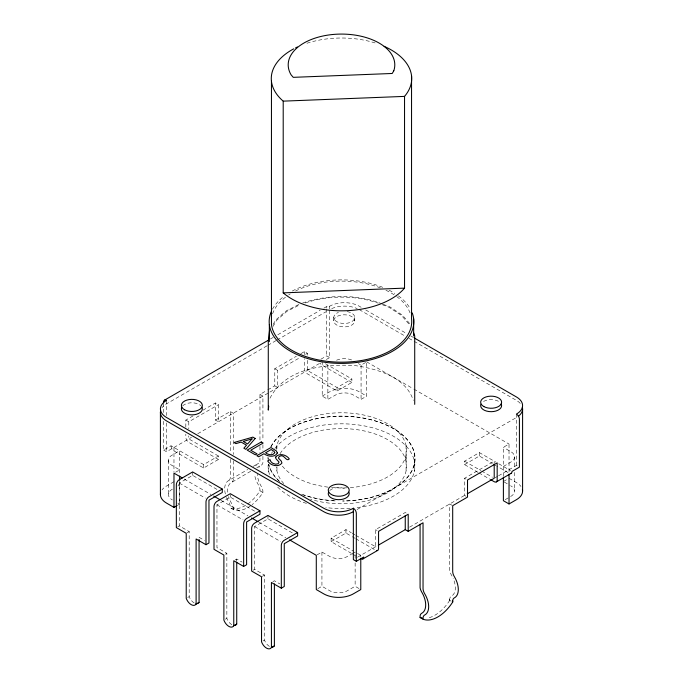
<?xml version="1.0" encoding="UTF-8"?>
<svg xmlns="http://www.w3.org/2000/svg" width="683" height="683" viewBox="0 0 683 683"><rect width="100%" height="100%" fill="white"/><g stroke="black" fill="none" stroke-linecap="round" stroke-linejoin="round"><path stroke-width="0.51" stroke-dasharray="3.42 2.56" d="M233.27 509.424L233.244 508.058A7.342 4.235 60 0 0 231.657 503.593L230.265 501.023A17.92 10.347 60 0 1 228.566 496.592M247.818 503.943A32.246 18.62 -60 0 0 259.958 490.795L259.958 489.387A7.402 4.277 60 0 0 258.336 484.768A17.92 10.347 60 0 1 254.511 474.267M273.063 324.476L275.608 320.105L286.22 310.893L300.597 303.585M273.046 326.397L276.564 320.378L287.014 311.294L300.238 304.575M270.007 398.189C285.366 368.017 325.407 363.501 355.655 365.67C377.665 369.068 405.617 376.896 413.343 400.426M250.721 471.253L230.265 483.231A17.92 10.347 60 0 0 227.823 493.1M172.381 489.139L171.091 489.993A12.968 7.487 0 0 0 171.091 499.102L172.381 499.956M510.619 496.532L511.909 495.679A12.968 7.487 0 0 0 511.909 486.569L510.619 485.715M270.417 339.007L273.183 337.411M277.785 334.755L320.173 310.278M323.853 308.153L327.541 306.027M266.985 345.829L166.558 403.815A20.968 12.106 0 0 0 162.008 407.742M267.907 345.299L276.197 340.51M277.119 339.98L325.953 311.789M185.827 427.131L185.827 420.079L193.016 415.93M202.902 410.218L215.478 402.961L218.449 404.669L218.449 421.787L215.478 420.079L215.478 402.961M267.804 389.865L274.788 385.844L274.788 368.718L296.345 356.27M300.844 353.674L304.439 351.6L307.401 353.316L307.401 356.338M185.827 420.079L188.79 421.787L218.449 404.669M274.788 368.718L277.75 370.434L300.213 357.465M305.6 354.349L307.401 353.316M163.587 421.274L163.587 450.037L171.006 445.76L203.619 464.585L218.449 456.031L218.449 459.454L203.619 468.009L173.969 450.891A4.192 2.425 60 0 1 171.006 445.76M215.478 420.079L230.308 411.516L233.27 413.232L233.27 454.443M259.958 440.031L259.958 394.398L266.933 390.369M320.908 359.207L326.67 355.877L329.641 357.593L329.641 309.655M163.587 450.037L166.558 451.745L191.488 437.351M197.78 433.722L269.025 392.588M269.896 392.085L322.222 361.87L322.222 396.114L327.866 399.367L336.565 394.45A12.968 7.487 0 0 1 352.36 394.45L361.068 399.376L366.711 396.114L366.711 361.879L361.068 365.132L358.353 363.569M326.346 359.497L329.641 357.593M175.591 472.218L179.62 469.895L171.091 464.867A12.968 7.487 0 0 1 171.091 455.749L179.612 450.729L179.62 475.078M173.969 481.711L166.558 485.989A20.968 12.106 0 0 0 162.008 489.916M322.222 396.114L329.641 391.829A20.968 12.106 0 0 1 359.292 391.829L366.711 396.114M307.401 360.359L307.401 370.434L337.052 387.551L351.882 378.988L351.882 382.412L337.052 390.975L307.401 373.857A4.192 2.425 60 0 1 304.439 368.718L304.439 358.652M194.134 602.91A7.923 4.576 60 0 1 189.191 596.635L189.191 531.579L179.305 525.876L179.305 483.077L192.649 475.377L217.809 489.899M177.802 486.006L179.612 484.964L177.998 484.034M177.196 505.531L179.62 504.131L179.62 481.31M225.356 493.988A17.92 10.347 60 0 1 228.685 480.55L247.792 469.52M253.188 466.404L258.575 463.287M256.808 467.735L261.504 465.029M177.819 526.73L179.305 525.876M231.785 624.655A7.923 4.576 60 0 1 226.85 618.38L226.85 553.324L216.963 547.621L216.963 504.822L230.308 497.113L255.468 511.644M186.963 532.868L189.191 531.579M269.444 646.4A7.923 4.576 60 0 1 264.5 640.116L264.5 575.069L254.622 569.357L254.622 526.559L267.967 518.858L293.127 533.38M225.364 554.178L226.85 553.324M235.251 559.889L236.728 559.027L242.124 562.143M187.705 597.488L189.191 596.635M357.047 509.535L516.442 417.509M253.137 570.211L254.622 569.357M262.281 576.35L264.5 575.069M351.438 553.358L331.118 541.628L331.118 538.204L345.948 529.641L351.335 532.757M478.032 472.371L464.551 464.585L464.551 461.162L479.381 452.607L495.687 462.024M331.118 541.628L345.948 533.064L351.335 536.181M464.551 464.585L479.381 456.031L492.306 463.492M317.091 554.852L321.932 552.06L330.64 556.978A12.968 7.487 0 0 0 346.435 556.978L351.514 554.152M503.38 476.35L503.38 447.297L509.023 444.044L509.031 473.148L496.925 466.156M272.91 581.626L274.387 580.772L279.782 583.88M355.834 535.344L375.599 546.759L375.599 529.641L405.25 512.523L406.735 513.377M466.037 496.259L464.551 495.406L464.551 478.279L494.21 461.162L494.21 463.176M225.364 619.233L226.85 618.38M352.419 553.631L355.134 552.06L355.134 558.677M503.388 466.463L511.909 461.443A12.968 7.487 0 0 0 511.909 452.325L503.38 447.297M357.482 557.226L377.4 545.726M409.612 527.122L466.352 494.364M495.081 477.784L497.694 476.273M498.564 475.769L516.442 465.447L517.927 466.301M317.902 588.626L321.932 586.296L330.64 591.222A12.968 7.487 0 0 0 346.435 591.222L355.134 586.304L360.778 589.557M503.38 481.541L508.22 478.749M505.198 499.666L509.714 497.053M263.023 640.978L264.5 640.116M302.612 303.004C328.156 294.399 357.055 293.972 382.258 303.961M305.164 302.953C328.634 295.227 354.887 295.056 378.254 303.158M383.197 304.319L389.762 306.846L402.424 315.145L410.935 325.048M382.19 304.661L389.062 307.307L401.544 315.486L409.937 325.253M361.128 307.299L359.292 306.232A20.968 12.106 0 0 0 329.641 306.232A4.192 2.425 60 0 0 326.67 307.948M365.721 309.945L406.163 333.295M410.756 335.951L413.514 337.539M359.292 309.655L405.241 336.19M408.921 338.307L516.442 400.392A20.968 12.106 0 0 1 520.992 404.319M366.711 361.879L412.916 388.55M413.838 389.088L509.023 444.044M325.45 363.732L351.882 378.988M498.769 463.8L510.517 470.578M351.882 382.412L322.222 365.294A4.192 2.425 60 0 1 320.131 363.083M493.228 464.022L496.003 465.627M509.023 478.279L516.442 482.565A20.968 12.106 0 0 1 520.992 486.492M504.285 482.061L509.714 485.195M464.551 461.162L480.73 470.502M481.626 471.022L492.409 477.246M478.928 472.892L489.711 479.116M464.551 478.279L466.037 479.142M274.788 385.844L277.75 387.551L277.75 370.434M259.958 394.398L262.921 396.114L262.921 440.492M451.95 505.249L449.73 503.96L449.73 570.527A7.684 4.439 60 0 0 451.343 574.864L452.692 577.357M375.599 529.641L377.084 530.495M218.449 456.031L188.79 438.913L188.79 435.891M352.24 533.269L354.929 534.832M218.449 459.454L188.79 442.336A4.192 2.425 60 0 1 185.827 437.197L185.827 434.175M352.24 536.693L354.929 538.255M355.834 538.767L374.702 549.67M259.958 490.795L262.921 492.503A32.246 18.62 -60 0 1 252.112 504.66M449.73 599.145L449.73 600.357L451.215 601.211M331.118 538.204L353.282 550.993M357.55 553.461L362.255 556.175M352.36 553.887L355.134 555.484M184.137 479.022L210.936 494.492M221.104 500.366L247.903 515.836M258.994 522.239L285.793 537.709M250.781 505.659A32.246 18.62 -60 0 1 233.27 509.62L230.308 507.913L230.308 506.555M179.305 483.077L205.361 498.12M216.963 504.822L243.02 519.865M254.622 526.559L280.679 541.602M177.811 503.089L179.62 504.131M199.069 537.29L204.465 540.398M449.73 600.161L449.755 598.82A7.342 4.235 60 0 1 451.343 596.199L452.735 595.226A17.92 10.347 60 0 0 453.136 578.313M516.442 414.086L516.442 465.447M514.589 456.884L514.589 468.299M514.589 472.448L514.589 491.12M479.381 452.607L479.381 456.031M414.24 453L414.24 460.581M414.274 464.056L414.274 471.646M406.078 455.211L406.078 471.031M406.044 445.393L406.044 461.213M361.068 365.132L361.068 399.376M360.778 555.322L360.778 557.029M355.134 562.929L355.134 586.304M354.75 317.535L354.75 320.959A10.484 6.053 0 0 1 338.862 326.03A10.484 6.053 0 0 1 339.195 315.546A10.484 6.053 0 0 1 354.75 320.959M345.948 529.641L345.948 533.064M337.052 387.551L337.052 390.975M333.791 317.313L333.791 320.737M329.641 306.232L329.641 308.801M327.866 365.132L327.866 399.367M326.67 309.015L326.67 355.877M321.932 552.06L321.932 586.296M304.439 351.6L304.439 354.622M276.922 445.512L276.922 448.68M276.957 466.933L276.957 471.15M268.761 471.782L268.761 464.192A73.388 42.372 0 0 0 279.953 481.669M268.726 457.875L268.726 460.718M267.967 515.434L267.967 518.858M262.921 444.718L262.921 451.053M262.921 456.338L262.921 462.681A7.684 4.439 60 0 1 261.307 465.14L259.916 466.113A17.92 10.347 60 0 0 258.797 467.471M262.921 492.503L262.895 490.94A7.342 4.235 60 0 0 261.307 486.475L259.916 483.905A17.92 10.347 60 0 1 257.32 474.309M259.958 446.4L259.958 452.769M259.958 458.071L259.958 460.197A7.257 4.192 60 0 1 258.336 463.433A17.92 10.347 60 0 0 255.835 465.763M236.728 559.027L236.728 561.161M233.27 460.777L233.27 479.799A7.684 4.439 60 0 1 231.657 482.258M233.27 508.417L233.27 509.62M230.308 411.516L230.308 452.906M230.308 459.275L230.308 477.315A7.257 4.192 60 0 1 228.685 480.55M230.308 494.543L230.308 497.113M203.619 464.585L203.619 468.009M192.649 471.953L192.649 475.377M188.79 421.787L188.79 428.839M173.969 447.467L173.969 472.141M168.411 460.308L168.411 494.543M166.558 400.392L166.558 415.529M166.558 422.99L166.558 451.745M163.587 403.166L163.587 412.754M226.517 497.548A17.92 10.347 60 0 0 228.685 501.885A7.402 4.277 60 0 1 230.299 506.504L230.308 507.913A32.246 18.62 -60 0 0 246.922 504.558M331.699 308.614A20.968 12.106 0 0 1 357.226 308.614M182.685 405.907A10.484 6.053 0 0 1 200.845 405.719M329.752 490.505A10.484 6.053 0 0 1 346.281 489.429M483.59 401.442A10.484 6.053 0 0 1 500.118 402.518M336.565 360.214A12.968 7.487 0 0 1 352.36 360.214M270.844 446.776A73.568 42.474 0 0 1 354.861 416.826A73.568 42.474 0 0 1 414.812 462.126A73.568 42.474 0 0 1 342.695 501.066M335.191 500.912A73.568 42.474 0 0 1 303.346 494.91M279.799 481.72A73.568 42.474 0 0 1 268.581 464.209M267.941 459.172A73.568 42.474 0 0 1 267.975 457.14M271.014 446.802A73.388 42.372 0 0 1 354.827 416.937A73.388 42.372 0 0 1 414.632 462.118A73.388 42.372 0 0 1 342.695 500.955M334.141 500.75A73.388 42.372 0 0 1 301.519 494.125M276.402 449.431A65.116 37.599 0 0 1 339.699 412.78A65.116 37.599 0 0 1 406.411 447.356A65.116 37.599 0 0 1 350.106 487.628M346.947 487.824A65.116 37.599 0 0 1 328.916 487.252M327.874 487.124A65.116 37.599 0 0 1 281.934 465.55M280.09 453.683A65.116 37.599 0 0 1 366.327 431.425A65.116 37.599 0 0 1 400.323 482.309A65.116 37.599 0 0 1 310.534 499.256M283.786 483.59A65.116 37.599 0 0 1 276.41 467.232M274.831 448.475A73.388 42.372 0 0 1 399.248 440.031A73.388 42.372 0 0 1 355.391 507.785M350.148 508.254A73.388 42.372 0 0 1 325.748 507.563M306.402 503.388A73.388 42.372 0 0 1 276.231 485.545M269.546 474.506A73.388 42.372 0 0 1 268.163 464.73M271.484 453.495A73.388 42.372 0 0 1 272.508 451.745M272.466 309.177A72.33 41.757 0 0 1 284.256 296.115M292.281 291.043A72.33 41.757 0 0 1 383.505 287.645M389.062 290.181A72.33 41.757 0 0 1 394.859 293.451M398.377 295.85A72.33 41.757 0 0 1 409.937 308.127M272.602 313.821A70.212 40.536 0 0 1 287.697 295.594M288.61 294.979A70.212 40.536 0 0 1 290.241 293.938M295.551 290.992A70.212 40.536 0 0 1 380.38 287.885M385.938 290.258A70.212 40.536 0 0 1 395.892 296.004M396.712 296.601A70.212 40.536 0 0 1 410.782 315.076M306.949 43.26A70.212 40.536 0 0 1 377.443 43.721M449.73 600.357A32.246 18.62 -60 0 1 427.003 618.166M347.169 311.602A10.484 6.053 0 0 1 353.401 320.395A10.484 6.053 0 0 1 337.154 321.864A10.484 6.053 0 0 1 338.418 312.396"/><path stroke-width="1.02" d="M269.495 330.589L268.282 341.628L268.282 410.107L268.726 406.086M164.458 400.187L268.573 340.074M160.59 492.964A20.968 12.106 0 0 0 166.558 503.106L173.977 507.392L176.393 505.992M222.299 489.071L208.955 496.772A4.192 2.425 -60 0 0 205.993 501.911L205.993 544.71L208.955 542.994L208.955 500.195L222.299 492.494L222.299 489.071L192.649 471.953L179.305 479.654A4.192 2.425 -60 0 0 176.342 484.785L176.342 527.583L186.22 533.295L186.22 598.351A7.923 4.576 60 0 0 191.163 604.626A7.923 4.576 60 0 0 196.106 604.054L199.069 602.346L199.069 539.425M259.958 510.807L246.614 518.517A4.192 2.425 -60 0 0 243.652 523.648L243.652 566.446L246.614 564.739L246.614 521.94L259.958 514.231L259.958 510.807L230.308 493.689L216.963 501.39A4.192 2.425 -60 0 0 214.001 506.53L214.001 549.328L223.879 555.031L223.879 620.087A7.923 4.576 60 0 0 228.822 626.371A7.923 4.576 60 0 0 233.765 625.799L236.728 624.083L236.728 562.229M297.617 532.552L284.273 540.253A4.192 2.425 -60 0 0 281.311 545.393L281.311 588.191L284.273 586.475L284.273 543.677L297.617 535.976L297.617 532.552L267.967 515.434L254.622 523.135A4.192 2.425 -60 0 0 251.651 528.275L251.651 571.073L261.538 576.776L261.538 641.832A7.923 4.576 60 0 0 266.481 648.107A7.923 4.576 60 0 0 271.424 647.535L274.387 645.828L274.387 583.974M378.297 545.205L405.25 529.641L408.212 531.357L423.042 522.794L423.042 588.592A7.257 4.192 60 0 0 424.664 593.689A17.92 10.347 60 0 1 424.664 615.033A7.402 4.277 60 0 0 423.042 617.782L423.042 619.182A32.246 18.62 -60 0 0 452.692 602.065L452.692 600.716M467.249 493.843L494.21 478.288L494.21 464.184M163.587 402.099A4.192 2.425 60 0 1 166.558 400.392A20.968 12.106 0 0 0 166.558 417.509L323.708 508.237A20.968 12.106 0 0 0 353.359 508.237L353.359 559.599L356.33 561.315L363.74 557.029A4.192 2.425 60 0 1 360.778 558.745L360.778 589.557L353.359 593.843A20.968 12.106 0 0 1 323.708 593.843L316.289 589.557L316.289 555.313L289.49 539.843M362.869 558.95L377.699 550.396M496.302 481.916L511.132 473.353M503.388 477.332L503.388 500.707L509.031 503.96L516.442 499.683A20.968 12.106 0 0 0 522.41 489.54M283.206 101.144L404.541 96.388L404.541 288.132L283.206 292.879L283.206 101.144A70.212 40.536 0 0 1 293.716 48.843M414.436 338.068L516.442 396.968A20.968 12.106 0 0 1 516.442 414.086A4.192 2.425 60 0 1 519.413 419.225L519.413 467.155L511.994 471.432A4.192 2.425 60 0 1 510.517 473.541M490.616 479.628L494.21 481.711A4.192 2.425 60 0 0 497.173 479.995L497.173 462.878L467.522 479.995L467.522 497.113L452.692 505.676L452.692 571.475A7.257 4.192 60 0 0 454.315 576.572A17.92 10.347 60 0 1 454.315 597.907A7.402 4.277 60 0 0 452.701 600.664L452.692 602.065M182.293 477.955L173.977 473.148L173.977 507.392M213.711 496.097L220.182 499.828M251.6 517.97L258.072 521.701M420.079 524.254L420.079 587.653A7.684 4.439 60 0 0 421.693 591.982L423.084 594.552A17.92 10.347 60 0 1 423.084 612.344L421.693 613.317A7.342 4.235 60 0 0 420.105 615.946L420.079 617.475L423.042 619.182M205.993 544.71L196.106 538.998L196.106 604.054M243.652 566.446L233.765 560.743L233.765 625.799M281.311 588.191L271.424 582.479L271.424 647.535M413.685 332.937L414.718 335.891L414.718 404.37M522.589 408.946L522.589 491.12M509.031 474.207L509.031 503.96M413.659 318.816L413.659 335.934M411.55 75.804L411.55 318.901A70.212 40.536 0 0 1 346.247 362.084A70.212 40.536 0 0 1 271.45 324.382L271.45 81.286M408.212 531.357L408.212 514.231L378.561 531.357L378.561 548.475A4.192 2.425 60 0 1 376.734 550.575M405.25 515.545L405.25 529.641M356.33 561.315L356.33 513.377A4.192 2.425 60 0 0 353.359 508.237M269.341 324.468L269.341 341.585M179.62 476.119L179.62 480.269M160.411 412.37L160.411 494.543M353.359 511.669A20.968 12.106 0 0 1 323.708 511.669L166.558 420.933A20.968 12.106 0 0 1 160.59 410.79M522.41 407.367A20.968 12.106 0 0 1 518.252 416.323M201.937 407.162A10.484 6.053 0 0 1 192.06 414.888A10.484 6.053 0 0 1 181.687 407.384M348.902 492.17A10.484 6.053 0 0 1 338.537 499.683A10.484 6.053 0 0 1 328.651 491.956M501.211 403.96A10.484 6.053 0 0 1 491.333 411.687A10.484 6.053 0 0 1 480.96 404.182M412.233 312.916A72.33 41.757 0 0 1 340.527 363.39A72.33 41.757 0 0 1 271.202 311.815M404.541 288.132A70.212 40.536 0 0 1 283.206 292.879M384.136 46.333A70.212 40.536 0 0 1 404.541 96.388M295.551 47.895A70.212 40.536 0 0 1 297.438 46.982M422.222 618.115A32.246 18.62 -60 0 1 420.079 617.475M199.069 602.346A7.923 4.576 60 0 1 196.106 603.635M236.728 624.083A7.923 4.576 60 0 1 233.765 625.38M274.387 645.828A7.923 4.576 60 0 1 272.329 647.134M275.727 457.038L275.864 458.583L279.048 462.101L278.169 463.714L275.667 464.235L272.671 463.253L270.886 461.674L269.998 459.608L267.651 460.965C270.366 465.567 278.519 467.804 281.959 462.997L281.174 460.991L278.544 458.259L278.698 457.098C283.906 452.189 285.998 462.63 289.293 458.908C286.561 454.733 279.116 452.701 275.727 457.038M277.349 452.983C274.916 457.841 267.616 456.534 263.954 453.734L258.695 456.765L256.825 455.681L270.92 447.544L276.384 450.934L277.349 452.983M274.762 452.692C272.867 456.022 268.052 454.793 265.55 452.803L271.185 449.551L274.088 451.369L274.762 452.692M393.792 70.784L392.221 73.474L293.255 77.341L291.069 74.806A53.291 30.769 0 0 1 337.897 34.15A53.291 30.769 0 0 1 393.792 70.784M255.186 438.46L245.837 449.337L243.865 448.202L246.52 445.188L241.133 442.08L235.917 443.609L234.03 442.516L252.872 437.129L255.186 438.46M252.07 438.87L247.605 443.959L243.259 441.457L252.07 438.87M261.273 441.969L247.178 450.114L255.348 454.827L257.013 453.871L250.721 450.234L263.151 443.054L261.273 441.969M184.589 409.774A10.484 6.053 0 0 0 202.04 406.872A10.484 6.053 0 0 0 188.96 399.598A10.484 6.053 0 0 0 184.589 409.774M333.321 495.388A10.484 6.053 0 0 0 349.209 490.317A10.484 6.053 0 0 0 333.654 484.913A10.484 6.053 0 0 0 333.321 495.388M483.863 406.573A10.484 6.053 0 0 0 501.313 403.67A10.484 6.053 0 0 0 488.234 396.396A10.484 6.053 0 0 0 483.863 406.573"/></g></svg>
